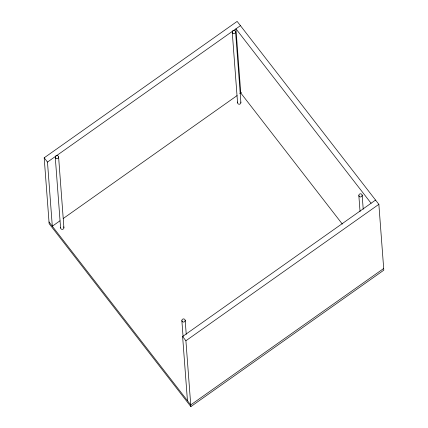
<?xml version="1.0" encoding="UTF-8"?>
<svg xmlns="http://www.w3.org/2000/svg" width="428" height="428" viewBox="0 0 428 428"><rect width="100%" height="100%" fill="white"/><g stroke="black" fill="none" stroke-linecap="round" stroke-linejoin="round"><path stroke-width="0.64" d="M44.186 157.82L237.139 21.4L378.86 204.333L383.814 270.18L190.861 406.6L49.14 223.667L44.186 157.82L47.481 162.073L52.307 226.23L59.936 220.837M47.481 162.073L240.434 25.653M63.21 218.526L237.085 95.594M239.808 93.668L241.446 92.512M187.437 400.656L182.612 336.499L375.565 200.079M190.861 406.6L185.907 340.752L378.86 204.333M383.686 268.495L190.733 404.909L49.011 221.977M371.081 203.252L235.946 28.826L240.771 92.988L342.325 224.069M182.612 336.499L185.907 340.752M362.163 195.184L363.217 209.19M358.846 195.559L360.05 211.56M235.571 31.779L240.884 102.458M232.249 32.148L237.561 102.827M185.185 320.31L186.239 334.311M181.868 320.684L183.066 336.686M58.593 156.905L63.906 227.578M55.271 157.274L60.583 227.953M63.59 226.813A1.669 1.594 -4.3 0 1 62.643 229.312A1.669 1.594 -4.3 0 1 60.594 227.536M240.777 102.051A1.669 1.594 -4.3 0 1 239.188 104.234A1.669 1.594 -4.3 0 1 237.695 102.014M55.886 158.339A1.669 1.594 -4.3 0 0 58.583 157.317A1.669 1.594 -4.3 0 0 56.325 155.61A1.669 1.594 -4.3 0 0 55.886 158.339M182.483 321.744A1.669 1.594 -4.3 0 0 185.18 320.727A1.669 1.594 -4.3 0 0 182.922 319.015A1.669 1.594 -4.3 0 0 182.483 321.744M359.461 196.623A1.669 1.594 -4.3 0 0 362.158 195.601A1.669 1.594 -4.3 0 0 359.9 193.895A1.669 1.594 -4.3 0 0 359.461 196.623M232.864 33.213A1.669 1.594 -4.3 0 0 235.561 32.196A1.669 1.594 -4.3 0 0 233.303 30.484A1.669 1.594 -4.3 0 0 232.864 33.213"/></g></svg>
